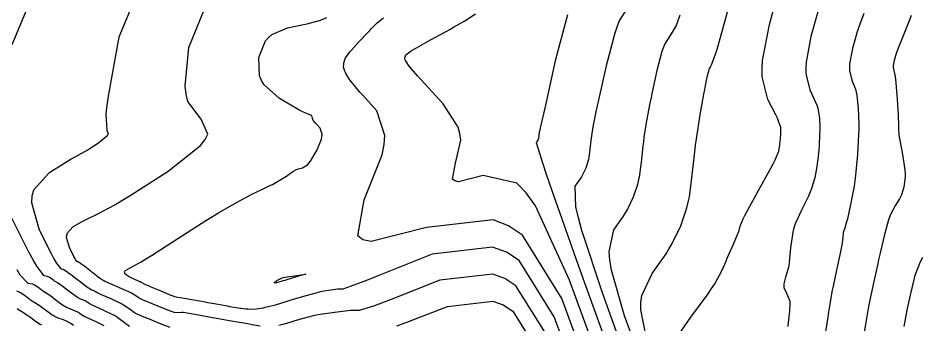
# Model space of a CAD drawing. Header units: metres. Extents: x 837476 to 838477, y 1189012 to 1191014.
# Drawn here: x 837574.9 to 837654.7, y 1190643.1 to 1190670.2 of the extents above; entities that cross this region are included whole.
import ezdxf

# ---------------------------------------------------------------- set-up
doc = ezdxf.new("R2010")
doc.units = ezdxf.units.M
doc.header["$LTSCALE"] = 0.3
doc.layers.add('COTAS 10', color=1, linetype='Continuous')
doc.layers.add('COTAS INT', color=252, linetype='Continuous')

msp = doc.modelspace()

# ---------------------------------------------------------------- linework, layer by layer
at = {"layer": 'COTAS 10'}
for points in [[(837630.406, 1190641.952), (837629.902, 1190644.467), (837629.923, 1190645.1), (837630.014, 1190645.706), (837630.924, 1190647.668), (837632.143, 1190649.396), (837632.428, 1190649.856), (837632.691, 1190650.306), (837633.453, 1190651.864), (837633.981, 1190653.467), (837634.097, 1190653.947), (837634.199, 1190654.441), (837634.457, 1190656.354), (837634.668, 1190658.392), (837634.741, 1190658.965), (837634.821, 1190659.542), (837635.159, 1190661.656), (837635.49, 1190663.493), (837635.564, 1190663.896), (837635.632, 1190664.251), (837635.813, 1190665.152), (837635.948, 1190665.657), (837635.986, 1190665.764), (837636.024, 1190665.857), (837636.162, 1190666.074), (837636.486, 1190666.948), (837636.641, 1190667.455), (837636.824, 1190668.078), (837637.723, 1190671.283)], [(837625.178, 1190639.358), (837622.941, 1190645.469), (837619.465, 1190651.047), (837618.23, 1190651.881), (837616.876, 1190652.406), (837611, 1190651.737), (837606.11, 1190650.477), (837605.377, 1190650.631), (837604.914, 1190651.002), (837605.487, 1190654.157), (837607.076, 1190658.146), (837607.254, 1190659.044), (837607.319, 1190659.851), (837606.607, 1190662.017), (837605.36, 1190663.399), (837605.087, 1190663.711), (837604.845, 1190663.993), (837604.234, 1190664.758), (837603.901, 1190665.272), (837603.835, 1190665.397), (837603.78, 1190665.513), (837603.676, 1190665.866), (837603.68, 1190666.17), (837603.693, 1190666.255), (837603.712, 1190666.34), (837603.823, 1190666.649), (837604.102, 1190667.069), (837604.226, 1190667.223), (837604.37, 1190667.394), (837605.059, 1190668.151), (837605.802, 1190668.928), (837605.98, 1190669.112), (837606.146, 1190669.282), (837606.644, 1190669.784), (837607.203, 1190670.237)], [(837653.155, 1190642.977), (837653.459, 1190644.559), (837653.722, 1190645.736), (837653.794, 1190646.057), (837653.867, 1190646.375), (837654.128, 1190647.502), (837654.129, 1190647.507), (837654.604, 1190648.73), (837654.811, 1190649.107)], [(837574.808, 1190648.002), (837575.093, 1190647.55), (837575.781, 1190646.816), (837576.177, 1190646.745), (837576.277, 1190646.711), (837576.373, 1190646.671), (837576.685, 1190646.472), (837576.969, 1190646.246), (837577.047, 1190646.189), (837577.125, 1190646.134), (837577.407, 1190645.952), (837577.738, 1190645.735), (837577.847, 1190645.657), (837577.965, 1190645.572), (837578.454, 1190645.202), (837578.936, 1190644.85), (837579.049, 1190644.776), (837579.153, 1190644.713), (837579.457, 1190644.567), (837579.695, 1190644.485), (837579.758, 1190644.461), (837579.82, 1190644.437), (837580.033, 1190644.346), (837580.232, 1190644.242), (837580.285, 1190644.21), (837580.337, 1190644.177), (837580.519, 1190644.046), (837580.812, 1190643.868), (837580.934, 1190643.805), (837581.074, 1190643.737), (837581.73, 1190643.443), (837582.491, 1190643.061)], [(837599.891, 1190647.478), (837599.225, 1190647.278), (837598.475, 1190647.053), (837598.306, 1190647.003), (837598.154, 1190646.957), (837597.747, 1190646.837), (837597.568, 1190646.815), (837597.56, 1190646.832), (837597.571, 1190646.858), (837597.763, 1190647.036), (837598.178, 1190647.251), (837598.33, 1190647.301), (837598.499, 1190647.347), (837600.323, 1190647.608), (837599.891, 1190647.478)]]:
    msp.add_lwpolyline(points, dxfattribs=at)
at = {"layer": 'COTAS INT'}
for points in [[(837585.962, 1190673.693), (837583.83, 1190668.515), (837582.902, 1190663.503), (837582.76, 1190662.525), (837582.668, 1190661.726), (837582.755, 1190660.317), (837582.896, 1190659.992), (837582.839, 1190659.875), (837582.739, 1190659.746), (837582.032, 1190659.182), (837581.197, 1190658.647), (837581.017, 1190658.536), (837580.86, 1190658.441), (837580.477, 1190658.235), (837579.896, 1190657.912), (837579.615, 1190657.744), (837579.28, 1190657.542), (837577.635, 1190656.527), (837576.295, 1190655.007), (837576.153, 1190654.486), (837576.11, 1190653.921), (837576.78, 1190651.521), (837577.877, 1190649.36), (837578.102, 1190648.946), (837578.293, 1190648.613), (837578.701, 1190648.077), (837578.875, 1190648.046), (837578.919, 1190648.031), (837578.961, 1190648.013), (837579.099, 1190647.925), (837579.224, 1190647.826), (837579.259, 1190647.801), (837579.293, 1190647.776), (837579.417, 1190647.696), (837579.647, 1190647.535), (837579.748, 1190647.46), (837579.865, 1190647.372), (837580.425, 1190646.942), (837580.983, 1190646.519), (837581.099, 1190646.435), (837581.199, 1190646.366), (837581.421, 1190646.235), (837581.531, 1190646.197), (837581.589, 1190646.175), (837581.687, 1190646.133), (837581.779, 1190646.085), (837581.804, 1190646.07), (837581.828, 1190646.055), (837581.912, 1190645.994), (837582.155, 1190645.866), (837582.279, 1190645.808), (837582.428, 1190645.74), (837583.172, 1190645.415), (837583.974, 1190645.041), (837584.16, 1190644.943), (837584.33, 1190644.846), (837584.814, 1190644.516), (837585.201, 1190644.233), (837585.311, 1190644.166), (837585.421, 1190644.104), (837585.827, 1190643.92), (837586.34, 1190643.721), (837586.518, 1190643.649), (837586.712, 1190643.57), (837587.54, 1190643.225), (837588.342, 1190642.931)], [(837574.405, 1190667.879), (837576.451, 1190672.768)], [(837632.945, 1190641.796), (837634.338, 1190643.814), (837635.847, 1190645.862), (837636.165, 1190646.326), (837636.44, 1190646.745), (837637.069, 1190647.885), (837637.437, 1190648.765), (837637.547, 1190649.02), (837637.659, 1190649.28), (837638.092, 1190650.26), (837638.459, 1190651.118), (837638.53, 1190651.302), (837638.588, 1190651.463), (837638.687, 1190651.847), (837638.949, 1190652.48), (837639.11, 1190652.797), (837639.309, 1190653.175), (837640.345, 1190655.052), (837641.395, 1190656.959), (837641.602, 1190657.356), (837641.774, 1190657.696), (837642.093, 1190658.452), (837642.168, 1190658.855), (837642.185, 1190658.972), (837642.2, 1190659.092), (837642.244, 1190659.548), (837642.267, 1190659.989), (837642.27, 1190660.1), (837642.271, 1190660.207), (837642.261, 1190660.552), (837642.076, 1190661.124), (837641.967, 1190661.373), (837641.832, 1190661.662), (837641.134, 1190663.033), (837640.629, 1190665.04), (837640.615, 1190665.729), (837640.656, 1190666.476), (837641.26, 1190669.658), (837642.058, 1190672.581)], [(837596.299, 1190643.02), (837595.606, 1190643.141), (837595.343, 1190643.187), (837595.049, 1190643.238), (837593.732, 1190643.467), (837592.316, 1190643.716), (837591.96, 1190643.78), (837591.621, 1190643.841), (837590.524, 1190644.046), (837589.692, 1190644.186), (837589.52, 1190644.207), (837589.372, 1190644.22), (837589.045, 1190644.203), (837588.716, 1190644.233), (837588.567, 1190644.275), (837588.393, 1190644.331), (837587.552, 1190644.659), (837586.698, 1190645.016), (837586.515, 1190645.092), (837586.356, 1190645.157), (837585.973, 1190645.309), (837585.746, 1190645.412), (837585.684, 1190645.447), (837585.623, 1190645.484), (837585.406, 1190645.643), (837585.044, 1190645.867), (837584.891, 1190645.946), (837584.715, 1190646.032), (837583.892, 1190646.401), (837583.105, 1190646.742), (837582.951, 1190646.809), (837582.826, 1190646.865), (837582.609, 1190646.969), (837582.573, 1190646.994), (837582.563, 1190647), (837582.553, 1190647.007), (837582.514, 1190647.027), (837582.473, 1190647.044), (837582.449, 1190647.054), (837582.403, 1190647.069), (837582.222, 1190647.193), (837582.125, 1190647.265), (837582.007, 1190647.353), (837581.411, 1190647.811), (837580.816, 1190648.272), (837580.698, 1190648.362), (837580.601, 1190648.436), (837580.422, 1190648.568), (837580.377, 1190648.598), (837580.364, 1190648.607), (837580.352, 1190648.616), (837580.306, 1190648.652), (837580.256, 1190648.684), (837580.24, 1190648.691), (837580.224, 1190648.696), (837580.161, 1190648.707), (837580.012, 1190648.903), (837579.942, 1190649.025), (837579.86, 1190649.176), (837579.459, 1190649.965), (837579.215, 1190650.841), (837579.23, 1190651.047), (837579.282, 1190651.238), (837579.772, 1190651.793), (837580.543, 1190652.235), (837580.772, 1190652.354), (837581.009, 1190652.472), (837581.922, 1190652.886), (837583.466, 1190653.718), (837584.1, 1190654.099), (837584.825, 1190654.545), (837588.189, 1190656.702), (837591.04, 1190658.975), (837591.44, 1190659.495), (837591.672, 1190659.968), (837591.105, 1190661.279), (837589.922, 1190662.86), (837589.766, 1190663.503), (837589.683, 1190664.235), (837590.006, 1190667.619), (837591.374, 1190670.944)], [(837628.827, 1190671.27), (837628.04, 1190670.032), (837627.824, 1190669.502), (837627.609, 1190668.891), (837626.84, 1190666.006), (837626.199, 1190663.102), (837626.064, 1190662.479), (837625.948, 1190661.935), (837625.685, 1190660.621), (837625.558, 1190659.828), (837625.528, 1190659.612), (837625.501, 1190659.397), (837625.421, 1190658.633), (837625.324, 1190657.915), (837625.286, 1190657.73), (837625.243, 1190657.55), (837625.045, 1190656.949), (837624.759, 1190656.365), (837624.661, 1190656.196), (837624.554, 1190656.024), (837624.097, 1190655.375), (837624.152, 1190653.526), (837624.368, 1190652.597), (837624.671, 1190651.487), (837626.49, 1190645.971), (837628.441, 1190640.581)], [(837645.528, 1190670.752), (837644.929, 1190668.595), (837644.499, 1190666.33), (837644.469, 1190665.798), (837644.479, 1190665.308), (837644.839, 1190663.879), (837645.343, 1190662.793), (837645.443, 1190662.517), (837645.527, 1190662.253), (837645.688, 1190661.389), (837645.712, 1190660.521), (837645.709, 1190660.253), (837645.702, 1190659.973), (837645.644, 1190658.862), (837645.534, 1190657.717), (837645.495, 1190657.415), (837645.452, 1190657.119), (837645.265, 1190656.107), (837644.96, 1190655.089), (837644.842, 1190654.789), (837644.711, 1190654.482), (837644.115, 1190653.311), (837643.546, 1190652.051), (837643.431, 1190651.688), (837643.334, 1190651.319), (837643.136, 1190649.936), (837643.019, 1190648.673), (837642.974, 1190648.379), (837642.922, 1190648.109), (837642.685, 1190647.337), (837642.53, 1190646.746), (837642.53, 1190646.591), (837642.548, 1190646.439), (837642.768, 1190645.921), (837643.018, 1190645.375), (837643.056, 1190645.207), (837643.08, 1190645.031), (837643.051, 1190644.332), (837642.935, 1190643.348), (837642.903, 1190642.993)], [(837649.597, 1190670.622), (837649.215, 1190669.594), (837649.107, 1190669.268), (837648.998, 1190668.924), (837648.597, 1190667.532), (837648.341, 1190666.184), (837648.324, 1190665.868), (837648.33, 1190665.576), (837648.544, 1190664.726), (837648.854, 1190663.923), (837648.92, 1190663.661), (837648.977, 1190663.381), (837649.114, 1190662.226), (837649.152, 1190660.834), (837649.148, 1190660.405), (837649.137, 1190659.956), (837649.043, 1190658.177), (837648.867, 1190656.341), (837648.805, 1190655.858), (837648.736, 1190655.384), (837648.437, 1190653.762), (837648.146, 1190652.481), (837648.082, 1190652.223), (837648.026, 1190652.006), (837647.886, 1190651.57), (837647.807, 1190651.359), (837647.79, 1190651.284), (837647.775, 1190651.201), (837647.739, 1190650.843), (837647.646, 1190650.175), (837647.595, 1190649.897), (837647.533, 1190649.579), (837647.218, 1190648.093), (837646.887, 1190646.547), (837646.815, 1190646.191), (837646.751, 1190645.865), (837646.59, 1190644.947), (837646.459, 1190644.079), (837646.414, 1190643.784), (837646.365, 1190643.466), (837646.155, 1190642.12)], [(837624.282, 1190638.413), (837622.276, 1190643.85), (837619.161, 1190648.802), (837618.047, 1190649.538), (837616.825, 1190649.998), (837611.503, 1190649.364), (837606.623, 1190647.413), (837605.679, 1190647.043), (837604.911, 1190646.746), (837603.608, 1190646.287), (837603.351, 1190646.287), (837603.243, 1190646.279), (837603.12, 1190646.268), (837602.539, 1190646.201), (837601.754, 1190646.059), (837601.501, 1190646.001), (837601.232, 1190645.935), (837600.135, 1190645.628), (837599.02, 1190645.295), (837598.741, 1190645.211), (837598.474, 1190645.133), (837597.615, 1190644.881), (837596.89, 1190644.688), (837596.708, 1190644.646), (837596.533, 1190644.608), (837595.969, 1190644.515), (837595.41, 1190644.492), (837595.239, 1190644.499), (837595.06, 1190644.511), (837594.356, 1190644.606), (837593.631, 1190644.733), (837593.44, 1190644.766), (837593.252, 1190644.799), (837592.609, 1190644.911), (837591.903, 1190645.037), (837591.676, 1190645.079), (837591.436, 1190645.123), (837590.455, 1190645.309), (837589.583, 1190645.469), (837589.412, 1190645.498), (837589.271, 1190645.52), (837589.016, 1190645.541), (837588.758, 1190645.612), (837588.616, 1190645.664), (837588.443, 1190645.731), (837587.563, 1190646.093), (837586.684, 1190646.463), (837586.512, 1190646.535), (837586.371, 1190646.594), (837586.12, 1190646.698), (837586.071, 1190646.72), (837586.057, 1190646.728), (837586.044, 1190646.736), (837585.997, 1190646.77), (837585.861, 1190646.843), (837585.792, 1190646.876), (837585.709, 1190646.914), (837585.294, 1190647.096), (837584.848, 1190647.307), (837584.745, 1190647.364), (837584.652, 1190647.42), (837584.391, 1190647.617), (837584.334, 1190647.816), (837584.369, 1190647.873), (837584.427, 1190647.932), (837584.821, 1190648.153), (837585.795, 1190648.689), (837586.218, 1190648.947), (837586.708, 1190649.252), (837589.033, 1190650.748), (837591.505, 1190652.334), (837592.089, 1190652.697), (837592.628, 1190653.026), (837594.208, 1190653.937), (837595.366, 1190654.548), (837595.639, 1190654.688), (837595.891, 1190654.815), (837596.63, 1190655.167), (837597.227, 1190655.45), (837597.39, 1190655.534), (837597.551, 1190655.619), (837598.126, 1190655.947), (837598.636, 1190656.263), (837598.757, 1190656.342), (837598.869, 1190656.418), (837599.202, 1190656.658), (837599.5, 1190656.84), (837599.59, 1190656.879), (837599.684, 1190656.912), (837600.052, 1190656.993), (837600.481, 1190657.257), (837600.614, 1190657.406), (837600.752, 1190657.589), (837601.301, 1190658.527), (837601.705, 1190659.53), (837601.751, 1190659.754), (837601.77, 1190659.955), (837601.602, 1190660.489), (837601.299, 1190660.824), (837601.233, 1190660.9), (837601.175, 1190660.968), (837601.026, 1190661.153), (837600.945, 1190661.29), (837600.928, 1190661.327), (837600.914, 1190661.364), (837600.884, 1190661.496), (837600.83, 1190661.607), (837600.802, 1190661.63), (837600.767, 1190661.65), (837600.59, 1190661.694), (837600.064, 1190661.925), (837599.809, 1190662.062), (837599.506, 1190662.23), (837598.019, 1190663.103), (837596.644, 1190664.315), (837596.412, 1190664.697), (837596.245, 1190665.1), (837596.181, 1190666.723), (837596.787, 1190668.195), (837597.043, 1190668.503), (837597.337, 1190668.768), (837598.717, 1190669.363), (837600.144, 1190669.648), (837600.467, 1190669.718), (837600.759, 1190669.783), (837601.555, 1190669.986), (837602.065, 1190670.198), (837602.177, 1190670.269)], [(837626.074, 1190640.303), (837623.607, 1190647.087), (837620.614, 1190653.631), (837619.788, 1190654.778), (837618.964, 1190655.635), (837616, 1190656.327), (837613.827, 1190655.768), (837613.501, 1190655.836), (837613.295, 1190656.001), (837613.55, 1190657.403), (837614.012, 1190659.442), (837613.937, 1190660.008), (837613.774, 1190660.576), (837612.454, 1190662.63), (837610.842, 1190664.397), (837610.495, 1190664.782), (837610.192, 1190665.123), (837609.455, 1190665.977), (837609.132, 1190666.472), (837609.09, 1190666.585), (837609.068, 1190666.689), (837609.158, 1190666.976), (837609.631, 1190667.311), (837609.85, 1190667.444), (837610.107, 1190667.594), (837611.355, 1190668.283), (837612.727, 1190669.03), (837613.063, 1190669.218), (837613.38, 1190669.397), (837614.364, 1190669.973), (837615.317, 1190670.595)], [(837623.44, 1190670.507), (837622.354, 1190666.433), (837621.482, 1190662.528), (837621.314, 1190661.771), (837621.177, 1190661.155), (837620.947, 1190660.104), (837620.926, 1190659.971), (837620.921, 1190659.935), (837620.917, 1190659.9), (837620.904, 1190659.772), (837620.887, 1190659.653), (837620.881, 1190659.622), (837620.874, 1190659.592), (837620.841, 1190659.492), (837620.793, 1190659.394), (837620.777, 1190659.366), (837620.759, 1190659.337), (837620.683, 1190659.229), (837621.221, 1190657.437), (837621.59, 1190656.346), (837622.056, 1190654.997), (837624.531, 1190647.98), (837627.066, 1190640.979)], [(837633.367, 1190670.467), (837633.19, 1190669.979), (837633.022, 1190669.564), (837632.494, 1190668.672), (837632.032, 1190667.945), (837631.905, 1190667.633), (837631.779, 1190667.274), (837631.327, 1190665.579), (837630.915, 1190663.677), (837630.814, 1190663.187), (837630.719, 1190662.714), (837630.422, 1190661.139), (837630.189, 1190659.685), (837630.135, 1190659.289), (837630.084, 1190658.895), (837629.939, 1190657.494), (837629.762, 1190656.178), (837629.691, 1190655.838), (837629.612, 1190655.509), (837629.249, 1190654.407), (837628.725, 1190653.336), (837628.544, 1190653.026), (837628.348, 1190652.71), (837627.511, 1190651.522), (837627.083, 1190649.616), (837627.146, 1190648.849), (837627.286, 1190647.977), (837628.448, 1190643.962), (837629.816, 1190640.183)], [(837653.767, 1190670.43), (837653.655, 1190670.124), (837653.538, 1190669.812), (837653.071, 1190668.636), (837652.643, 1190667.565), (837652.55, 1190667.319), (837652.469, 1190667.095), (837652.266, 1190666.47), (837652.184, 1190666.039), (837652.178, 1190665.937), (837652.18, 1190665.844), (837652.249, 1190665.572), (837652.364, 1190665.053), (837652.396, 1190664.804), (837652.428, 1190664.509), (837652.54, 1190663.063), (837652.625, 1190661.603), (837652.64, 1190661.299), (837652.65, 1190661.039), (837652.655, 1190660.462), (837652.697, 1190659.933), (837652.731, 1190659.703), (837652.774, 1190659.437), (837653.011, 1190658.176), (837653.215, 1190656.825), (837653.237, 1190656.501), (837653.244, 1190656.201), (837653.147, 1190655.299), (837652.914, 1190654.595), (837652.835, 1190654.418), (837652.75, 1190654.25), (837652.394, 1190653.709), (837652.001, 1190652.997), (837651.893, 1190652.72), (837651.785, 1190652.409), (837651.399, 1190650.998), (837651.015, 1190649.341), (837650.908, 1190648.874), (837650.802, 1190648.404), (837650.416, 1190646.679), (837650.05, 1190644.893), (837649.955, 1190644.384), (837649.864, 1190643.869), (837649.557, 1190641.96)], [(837584.78, 1190642.982), (837584.223, 1190643.39), (837583.617, 1190643.825), (837583.429, 1190643.94), (837583.233, 1190644.051), (837582.451, 1190644.429), (837581.751, 1190644.739), (837581.607, 1190644.807), (837581.483, 1190644.867), (837581.216, 1190645.02), (837581.083, 1190645.116), (837581.044, 1190645.14), (837581.006, 1190645.164), (837580.86, 1190645.239), (837580.704, 1190645.306), (837580.659, 1190645.324), (837580.613, 1190645.341), (837580.439, 1190645.401), (837580.176, 1190645.539), (837580.074, 1190645.606), (837579.959, 1190645.685), (837579.439, 1190646.072), (837578.915, 1190646.472), (837578.798, 1190646.559), (837578.692, 1190646.635), (837578.412, 1190646.824), (837578.209, 1190646.955), (837578.153, 1190646.995), (837578.096, 1190647.036), (837577.892, 1190647.199), (837577.667, 1190647.342), (837577.598, 1190647.371), (837577.526, 1190647.396), (837577.241, 1190647.447), (837576.574, 1190648.323), (837576.262, 1190648.868), (837575.893, 1190649.544), (837574.101, 1190653.077)], [(837621.61, 1190642.232), (837618.882, 1190646.568), (837617.907, 1190647.213), (837616.837, 1190647.615), (837612.177, 1190647.06), (837607.868, 1190645.357), (837607.02, 1190645.035), (837606.321, 1190644.779), (837605.038, 1190644.397), (837604.518, 1190644.397), (837604.299, 1190644.382), (837604.047, 1190644.359), (837602.868, 1190644.223), (837601.595, 1190644.031), (837601.285, 1190643.974), (837600.993, 1190643.916), (837600.089, 1190643.691), (837599.358, 1190643.472), (837599.174, 1190643.418), (837598.999, 1190643.366), (837598.436, 1190643.201), (837597.961, 1190643.074)], [(837579.823, 1190643.071), (837579.592, 1190643.238), (837579.526, 1190643.28), (837579.458, 1190643.321), (837579.205, 1190643.452), (837578.935, 1190643.568), (837578.857, 1190643.599), (837578.777, 1190643.629), (837578.475, 1190643.733), (837578.13, 1190643.886), (837578.024, 1190643.947), (837577.912, 1190644.016), (837577.468, 1190644.333), (837577.014, 1190644.672), (837576.897, 1190644.755), (837576.783, 1190644.834), (837576.401, 1190645.079), (837576.041, 1190645.312), (837575.941, 1190645.383), (837575.841, 1190645.457), (837575.478, 1190645.745), (837575.079, 1190645.999), (837574.956, 1190646.051), (837574.828, 1190646.095)], [(837608.361, 1190643.028), (837609.114, 1190643.3), (837612.85, 1190644.757), (837616.848, 1190645.233), (837617.767, 1190644.887), (837618.604, 1190644.334), (837620.944, 1190640.613)], [(837574.836, 1190644.577), (837574.958, 1190644.491), (837575.396, 1190644.207), (837575.829, 1190643.934), (837575.947, 1190643.854), (837576.064, 1190643.772), (837576.482, 1190643.463), (837576.888, 1190643.182), (837576.999, 1190643.117)]]:
    msp.add_lwpolyline(points, dxfattribs=at)

doc.saveas('drawing.dxf')
